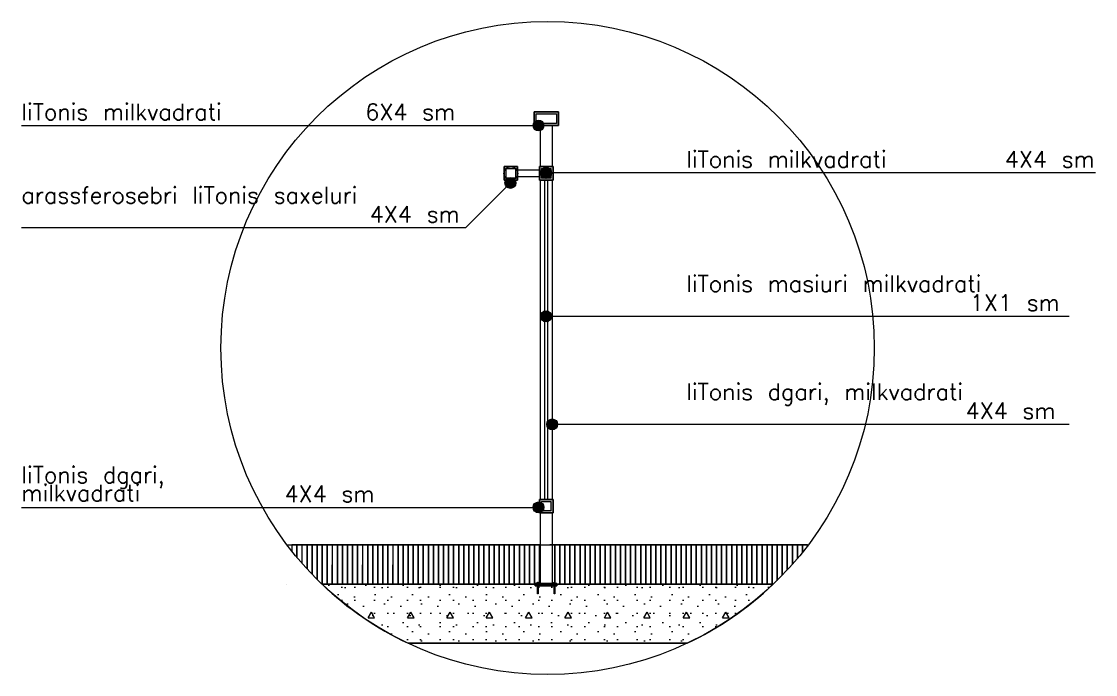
# Model space of a CAD drawing. Header units: millimetres. Extents: x 475616349 to 476941521, y 4620115302 to 4621446928.
# Drawn here: x 476870606 to 476880425, y 4620525386 to 4620531359 of the extents above; entities that cross this region are included whole.
import ezdxf

# ---------------------------------------------------------------- set-up
doc = ezdxf.new("R2010")
doc.units = ezdxf.units.MM
doc.header["$MEASUREMENT"] = 0
for name, color, linetype, lineweight in [('0_Pen_No__4', 7, 'Continuous', 0), ('0_Pen_No__42_Pen_No__250_Pen_No__4', 7, 'Continuous', 0), ('0_Pen_No__4_Pen_No__15_Pen_No__4', 7, 'Continuous', 0), ('0_Pen_No__7', 7, 'Continuous', 0), ('2D Drafting - General_Pen_No__1_Pen_No__4', 7, 'Continuous', 0), ('2D Drafting - General_Pen_No__7_Pen_No__4', 7, 'Continuous', 0), ('zoma_Pen_No__5_Pen_No__4', 7, 'Continuous', 0)]:
    doc.layers.add(name, color=color, linetype=linetype, lineweight=lineweight)
doc.layers.add('0_Pen_No__42_Pen_No__250', color=7, linetype='Continuous')

# ---------------------------------------------------------------- blocks, each defined once
blk = doc.blocks.new('Line_1', base_point=(476870605.7, 4620530407.5))
at = {"layer": '0_Pen_No__42_Pen_No__250', "linetype": 'Continuous', "lineweight": 0, "true_color": 0x000000}
blk.add_hatch(color=18, dxfattribs=at).paths.add_polyline_path([(476875282.4, 4620530407.5), (476875286.2, 4620530388.3), (476875297.1, 4620530372.1), (476875313.3, 4620530361.3), (476875332.4, 4620530357.5), (476875351.6, 4620530361.3), (476875367.8, 4620530372.1), (476875378.6, 4620530388.3), (476875382.4, 4620530407.5), (476875378.6, 4620530426.6), (476875367.8, 4620530442.8), (476875351.6, 4620530453.6), (476875332.4, 4620530457.5), (476875313.3, 4620530453.6), (476875297.1, 4620530442.8), (476875286.2, 4620530426.6)])
at = {"layer": '0_Pen_No__42_Pen_No__250_Pen_No__4', "color": 7, "linetype": 'Continuous', "lineweight": 0}
blk.add_line((476870605.7, 4620530407.5), (476875282.4, 4620530407.5), dxfattribs=at)
blk.add_circle((476875332.4, 4620530407.5), 50, dxfattribs=at)
blk = doc.blocks.new('Line_2', base_point=(476875075.6, 4620529882.5))
at = {"layer": '0_Pen_No__42_Pen_No__250', "linetype": 'Continuous', "lineweight": 0, "true_color": 0x000000}
blk.add_hatch(color=18, dxfattribs=at).paths.add_polyline_path([(476875025.6, 4620529882.5), (476875029.4, 4620529863.3), (476875040.3, 4620529847.1), (476875056.5, 4620529836.3), (476875075.6, 4620529832.5), (476875094.7, 4620529836.3), (476875111, 4620529847.1), (476875121.8, 4620529863.3), (476875125.6, 4620529882.5), (476875121.8, 4620529901.6), (476875111, 4620529917.8), (476875094.7, 4620529928.7), (476875075.6, 4620529932.5), (476875056.5, 4620529928.7), (476875040.3, 4620529917.8), (476875029.4, 4620529901.6)])
at = {"layer": '0_Pen_No__42_Pen_No__250_Pen_No__4', "color": 7, "linetype": 'Continuous', "lineweight": 0}
blk.add_line((476875040.3, 4620529847.1), (476874664.7, 4620529471.6), dxfattribs=at)
blk.add_circle((476875075.6, 4620529882.5), 50, dxfattribs=at)
blk = doc.blocks.new('Line_3', base_point=(476870605.7, 4620526914.1))
at = {"layer": '0_Pen_No__42_Pen_No__250', "linetype": 'Continuous', "lineweight": 0, "true_color": 0x000000}
blk.add_hatch(color=18, dxfattribs=at).paths.add_polyline_path([(476875282.4, 4620526914.1), (476875286.2, 4620526895), (476875297.1, 4620526878.8), (476875313.3, 4620526867.9), (476875332.4, 4620526864.1), (476875351.6, 4620526867.9), (476875367.8, 4620526878.8), (476875378.6, 4620526895), (476875382.4, 4620526914.1), (476875378.6, 4620526933.2), (476875367.8, 4620526949.5), (476875351.6, 4620526960.3), (476875332.4, 4620526964.1), (476875313.3, 4620526960.3), (476875297.1, 4620526949.5), (476875286.2, 4620526933.2)])
at = {"layer": '0_Pen_No__42_Pen_No__250_Pen_No__4', "color": 7, "linetype": 'Continuous', "lineweight": 0}
blk.add_line((476870605.7, 4620526914.1), (476875282.4, 4620526914.1), dxfattribs=at)
blk.add_circle((476875332.4, 4620526914.1), 50, dxfattribs=at)
blk = doc.blocks.new('Line_4', base_point=(476880184, 4620527673.6))
at = {"layer": '0_Pen_No__42_Pen_No__250', "linetype": 'Continuous', "lineweight": 0, "true_color": 0x000000}
blk.add_hatch(color=18, dxfattribs=at).paths.add_polyline_path([(476875407.2, 4620527673.6), (476875411, 4620527654.5), (476875421.9, 4620527638.3), (476875438.1, 4620527627.5), (476875457.2, 4620527623.6), (476875476.4, 4620527627.5), (476875492.6, 4620527638.3), (476875503.4, 4620527654.5), (476875507.2, 4620527673.6), (476875503.4, 4620527692.8), (476875492.6, 4620527709), (476875476.4, 4620527719.8), (476875457.2, 4620527723.6), (476875438.1, 4620527719.8), (476875421.9, 4620527709), (476875411, 4620527692.8)])
at = {"layer": '0_Pen_No__42_Pen_No__250_Pen_No__4', "color": 7, "linetype": 'Continuous', "lineweight": 0}
blk.add_line((476880184, 4620527673.6), (476875507.2, 4620527673.6), dxfattribs=at)
blk.add_circle((476875457.2, 4620527673.6), 50, dxfattribs=at)
blk = doc.blocks.new('Line_5', base_point=(476880184, 4620528662.1))
at = {"layer": '0_Pen_No__42_Pen_No__250', "linetype": 'Continuous', "lineweight": 0, "true_color": 0x000000}
blk.add_hatch(color=18, dxfattribs=at).paths.add_polyline_path([(476875351.5, 4620528662.1), (476875355.3, 4620528643), (476875366.1, 4620528626.8), (476875382.4, 4620528615.9), (476875401.5, 4620528612.1), (476875420.6, 4620528615.9), (476875436.9, 4620528626.8), (476875447.7, 4620528643), (476875451.5, 4620528662.1), (476875447.7, 4620528681.2), (476875436.9, 4620528697.5), (476875420.6, 4620528708.3), (476875401.5, 4620528712.1), (476875382.4, 4620528708.3), (476875366.1, 4620528697.5), (476875355.3, 4620528681.2)])
at = {"layer": '0_Pen_No__42_Pen_No__250_Pen_No__4', "color": 7, "linetype": 'Continuous', "lineweight": 0}
blk.add_line((476880184, 4620528662.1), (476875451.5, 4620528662.1), dxfattribs=at)
blk.add_circle((476875401.5, 4620528662.1), 50, dxfattribs=at)
blk = doc.blocks.new('Line_6', base_point=(476880424.7, 4620529974.3))
at = {"layer": '0_Pen_No__42_Pen_No__250', "linetype": 'Continuous', "lineweight": 0, "true_color": 0x000000}
blk.add_hatch(color=18, dxfattribs=at).paths.add_polyline_path([(476875351.5, 4620529974.3), (476875355.3, 4620529955.1), (476875366.1, 4620529938.9), (476875382.4, 4620529928.1), (476875401.5, 4620529924.3), (476875420.6, 4620529928.1), (476875436.9, 4620529938.9), (476875447.7, 4620529955.1), (476875451.5, 4620529974.3), (476875447.7, 4620529993.4), (476875436.9, 4620530009.6), (476875420.6, 4620530020.5), (476875401.5, 4620530024.3), (476875382.4, 4620530020.5), (476875366.1, 4620530009.6), (476875355.3, 4620529993.4)])
at = {"layer": '0_Pen_No__42_Pen_No__250_Pen_No__4', "color": 7, "linetype": 'Continuous', "lineweight": 0}
blk.add_line((476880424.7, 4620529974.3), (476875451.5, 4620529974.3), dxfattribs=at)
blk.add_circle((476875401.5, 4620529974.3), 50, dxfattribs=at)

msp = doc.modelspace()

# ---------------------------------------------------------------- hatches: boundary and pattern name
at = {"layer": '0_Pen_No__4', "linetype": 'Continuous', "lineweight": 0}
h = msp.add_hatch(dxfattribs=at)
h.set_pattern_fill('STRUCTURAL_CONCRETE', style=0, pattern_type=2)
h.set_pattern_definition([(0, (476577134.1, 4620325125.74), (0, 623.5383), [60, -300]), (0, (476577314.1, 4620325437.5), (0, 623.5383), [60, -300]), (60, (476577134.1, 4620325125.74), (-540, 311.7692), [60, -300]), (60, (476577494.1, 4620325125.74), (-540, 311.7692), [60, -300]), (120, (476577194.1, 4620325125.74), (540, 311.7692), [60, -300]), (120, (476577554.1, 4620325125.74), (540, 311.7692), [60, -300]), (0, (476577134.07, 4620325185.74), (0, 120.000005), [0, -120.000005, 0, -180.000007]), (45, (476577194.07, 4620325185.74), (-84.852817, 84.852817), [0, -90.000004, 0, -150.000006])])
h.paths.add_polyline_path([(476874141.085, 4620525671.485), (476876690.484, 4620525671.459, 0.08034982), (476877476.978, 4620526211.01), (476875499.035, 4620526211.03), (476875499.035, 4620526196.121), (476875491.062, 4620526196.121), (476875481.909, 4620526196.121), (476875481.909, 4620526122.758), (476875474.678, 4620526122.758), (476875474.678, 4620526196.121), (476875330.263, 4620526196.121), (476875330.263, 4620526122.758), (476875323.032, 4620526122.758), (476875323.032, 4620526196.121), (476875302.872, 4620526196.121), (476875302.872, 4620526211.032), (476873355.062, 4620526211.134, 0.08078859)])
at = {"layer": '0_Pen_No__7', "linetype": 'Continuous', "lineweight": 0}
h = msp.add_hatch(color=7, dxfattribs=at)
h.paths.add_polyline_path([(476875291.516, 4620530407.456), (476875515.021, 4620530407.456), (476875515.021, 4620530532.276), (476875291.516, 4620530532.276)])
h.paths.add_polyline_path([(476875495.812, 4620530426.665), (476875310.725, 4620530426.665), (476875310.725, 4620530513.067), (476875495.812, 4620530513.067)], flags=0)
h = msp.add_hatch(color=7, dxfattribs=at)
h.paths.add_polyline_path([(476875141.215, 4620530032.276), (476875017.709, 4620530032.276), (476875017.709, 4620529907.456), (476875141.215, 4620529907.456)])
h.paths.add_polyline_path([(476875122.006, 4620529926.665), (476875036.918, 4620529926.665), (476875036.918, 4620530013.067), (476875122.006, 4620530013.067)], flags=0)
h = msp.add_hatch(color=7, dxfattribs=at)
h.paths.add_polyline_path([(476875465.021, 4620530032.276), (476875341.516, 4620530032.276), (476875341.516, 4620529907.456), (476875465.021, 4620529907.456)])
h.paths.add_polyline_path([(476875445.812, 4620529926.665), (476875360.725, 4620529926.665), (476875360.725, 4620530013.067), (476875445.812, 4620530013.067)], flags=0)
h = msp.add_hatch(color=7, dxfattribs=at)
h.paths.add_polyline_path([(476875465.021, 4620526988.243), (476875341.516, 4620526988.243), (476875341.516, 4620526863.423), (476875465.021, 4620526863.423)])
h.paths.add_polyline_path([(476875445.812, 4620526882.632), (476875360.725, 4620526882.632), (476875360.725, 4620526969.034), (476875445.812, 4620526969.034)], flags=0)
msp.add_hatch(color=7, dxfattribs=at).paths.add_polyline_path([(476875302.872, 4620526196.121), (476875499.035, 4620526196.121), (476875499.035, 4620526211.031), (476875498.809, 4620526211.031), (476875498.809, 4620526219.668), (476875302.872, 4620526219.668), (476875302.872, 4620526211.032)])

# ---------------------------------------------------------------- linework, layer by layer
at = {"layer": '0_Pen_No__42_Pen_No__250_Pen_No__4', "color": 7, "linetype": 'Continuous', "lineweight": 0}
msp.add_line((476874664.721, 4620529471.581), (476870605.684, 4620529471.581), dxfattribs=at)
at = {"layer": '0_Pen_No__7', "color": 7, "linetype": 'Continuous', "lineweight": 0, "flags": 128}
for points in [[(476875291.516, 4620530407.456), (476875515.021, 4620530407.456), (476875515.021, 4620530532.276), (476875291.516, 4620530532.276)], [(476875495.812, 4620530426.665), (476875310.725, 4620530426.665), (476875310.725, 4620530513.067), (476875495.812, 4620530513.067)], [(476875141.215, 4620530032.276), (476875017.709, 4620530032.276), (476875017.709, 4620529907.456), (476875141.215, 4620529907.456)], [(476875122.006, 4620529926.665), (476875036.918, 4620529926.665), (476875036.918, 4620530013.067), (476875122.006, 4620530013.067)], [(476875465.021, 4620530032.276), (476875341.516, 4620530032.276), (476875341.516, 4620529907.456), (476875465.021, 4620529907.456)], [(476875445.812, 4620529926.665), (476875360.725, 4620529926.665), (476875360.725, 4620530013.067), (476875445.812, 4620530013.067)], [(476875465.021, 4620526988.243), (476875341.516, 4620526988.243), (476875341.516, 4620526863.423), (476875465.021, 4620526863.423)], [(476875445.812, 4620526882.632), (476875360.725, 4620526882.632), (476875360.725, 4620526969.034), (476875445.812, 4620526969.034)], [(476875302.872, 4620526196.121), (476875499.035, 4620526196.121), (476875499.035, 4620526211.031), (476875498.809, 4620526211.031), (476875498.809, 4620526219.668), (476875302.872, 4620526219.668), (476875302.872, 4620526211.032)]]:
    msp.add_lwpolyline(points, close=True, dxfattribs=at)
msp.add_lwpolyline([(476874141.085, 4620525671.485), (476876690.484, 4620525671.459, 0.08034982), (476877476.978, 4620526211.01), (476875499.035, 4620526211.03), (476875499.035, 4620526196.121), (476875491.062, 4620526196.121), (476875481.909, 4620526196.121), (476875481.909, 4620526122.758), (476875474.678, 4620526122.758), (476875474.678, 4620526196.121), (476875330.263, 4620526196.121), (476875330.263, 4620526122.758), (476875323.032, 4620526122.758), (476875323.032, 4620526196.121), (476875302.872, 4620526196.121), (476875302.872, 4620526211.032), (476873355.062, 4620526211.134, 0.08078859)], format="xyb", close=True, dxfattribs=at)
at = {"layer": '2D Drafting - General_Pen_No__1_Pen_No__4', "color": 7, "linetype": 'Continuous', "lineweight": 0}
msp.add_circle((476875079.462, 4620529969.643), 62.633, dxfattribs=at)
at = {"layer": '2D Drafting - General_Pen_No__7_Pen_No__4', "color": 7, "linetype": 'Continuous', "lineweight": 0, "flags": 128}
for points in [[(476875515.021, 4620530407.456), (476875291.516, 4620530407.456), (476875291.516, 4620530532.276), (476875515.021, 4620530532.276)], [(476875495.812, 4620530426.665), (476875310.725, 4620530426.665), (476875310.725, 4620530513.067), (476875495.812, 4620530513.067)], [(476875141.215, 4620529907.456), (476875017.709, 4620529907.456), (476875017.709, 4620530032.276), (476875141.215, 4620530032.276)], [(476875122.006, 4620529926.665), (476875036.918, 4620529926.665), (476875036.918, 4620530013.067), (476875122.006, 4620530013.067)], [(476875141.215, 4620530003.067), (476875341.516, 4620530003.067), (476875341.516, 4620529937.121), (476875141.215, 4620529937.121)], [(476875465.021, 4620529907.456), (476875341.516, 4620529907.456), (476875341.516, 4620530032.276), (476875465.021, 4620530032.276)], [(476875445.812, 4620529926.665), (476875360.725, 4620529926.665), (476875360.725, 4620530013.067), (476875445.812, 4620530013.067)], [(476875390.725, 4620529907.456), (476875415.812, 4620529907.456), (476875415.812, 4620526988.243), (476875390.725, 4620526988.243)], [(476875465.021, 4620526863.423), (476875341.516, 4620526863.423), (476875341.516, 4620526988.243), (476875465.021, 4620526988.243)], [(476875445.812, 4620526882.632), (476875360.725, 4620526882.632), (476875360.725, 4620526969.034), (476875445.812, 4620526969.034)], [(476873401.391, 4620526571.201), (476873355.062, 4620526571.201), (476873355.062, 4620526211.134), (476873401.276, 4620526211.133)], [(476873447.605, 4620526571.2), (476873401.276, 4620526571.2), (476873401.276, 4620526211.133), (476873447.491, 4620526211.133)], [(476873493.82, 4620526571.2), (476873447.491, 4620526571.2), (476873447.491, 4620526211.133), (476873493.705, 4620526211.132)], [(476873540.034, 4620526571.199), (476873493.705, 4620526571.199), (476873493.705, 4620526211.132), (476873539.919, 4620526211.132)], [(476873586.249, 4620526571.199), (476873539.919, 4620526571.199), (476873539.919, 4620526211.132), (476873586.134, 4620526211.131)], [(476873632.463, 4620526571.198), (476873586.134, 4620526571.198), (476873586.134, 4620526211.131), (476873632.348, 4620526211.131)], [(476873678.677, 4620526571.198), (476873632.348, 4620526571.198), (476873632.348, 4620526211.131), (476873678.563, 4620526211.13)], [(476873724.892, 4620526571.197), (476873678.563, 4620526571.197), (476873678.563, 4620526211.13), (476873724.777, 4620526211.13)], [(476873771.106, 4620526571.197), (476873724.777, 4620526571.197), (476873724.777, 4620526211.13), (476873770.992, 4620526211.129)], [(476873817.321, 4620526571.196), (476873770.992, 4620526571.196), (476873770.992, 4620526211.129), (476873817.206, 4620526211.129)], [(476873863.535, 4620526571.196), (476873817.206, 4620526571.196), (476873817.206, 4620526211.129), (476873863.421, 4620526211.128)], [(476873909.75, 4620526571.195), (476873863.421, 4620526571.195), (476873863.421, 4620526211.128), (476873909.635, 4620526211.128)], [(476873955.964, 4620526571.195), (476873909.635, 4620526571.195), (476873909.635, 4620526211.128), (476873955.85, 4620526211.127)], [(476874002.179, 4620526571.195), (476873955.85, 4620526571.194), (476873955.85, 4620526211.127), (476874002.064, 4620526211.127)], [(476874048.393, 4620526571.194), (476874002.064, 4620526571.194), (476874002.064, 4620526211.127), (476874048.279, 4620526211.126)], [(476874094.608, 4620526571.194), (476874048.279, 4620526571.193), (476874048.279, 4620526211.126), (476874094.493, 4620526211.126)], [(476874140.822, 4620526571.193), (476874094.493, 4620526571.193), (476874094.493, 4620526211.126), (476874140.707, 4620526211.126)], [(476874187.036, 4620526571.193), (476874140.707, 4620526571.193), (476874140.707, 4620526211.126), (476874186.922, 4620526211.125)], [(476874233.251, 4620526571.192), (476874186.922, 4620526571.192), (476874186.922, 4620526211.125), (476874233.136, 4620526211.125)], [(476874279.465, 4620526571.192), (476874233.136, 4620526571.192), (476874233.136, 4620526211.125), (476874279.351, 4620526211.124)], [(476874325.68, 4620526571.191), (476874279.351, 4620526571.191), (476874279.351, 4620526211.124), (476874325.565, 4620526211.124)], [(476874371.894, 4620526571.191), (476874325.565, 4620526571.191), (476874325.565, 4620526211.124), (476874371.78, 4620526211.123)], [(476874418.109, 4620526571.19), (476874371.78, 4620526571.19), (476874371.78, 4620526211.123), (476874417.994, 4620526211.123)], [(476874464.323, 4620526571.19), (476874417.994, 4620526571.19), (476874417.994, 4620526211.123), (476874464.209, 4620526211.122)], [(476874510.538, 4620526571.189), (476874464.209, 4620526571.189), (476874464.209, 4620526211.122), (476874510.423, 4620526211.122)], [(476874556.752, 4620526571.189), (476874510.423, 4620526571.189), (476874510.423, 4620526211.122), (476874556.638, 4620526211.121)], [(476874602.967, 4620526571.188), (476874556.638, 4620526571.188), (476874556.638, 4620526211.121), (476874602.852, 4620526211.121)], [(476874649.181, 4620526571.188), (476874602.852, 4620526571.188), (476874602.852, 4620526211.121), (476874649.066, 4620526211.12)], [(476874695.396, 4620526571.187), (476874649.066, 4620526571.187), (476874649.066, 4620526211.12), (476874695.281, 4620526211.12)], [(476874741.61, 4620526571.187), (476874695.281, 4620526571.187), (476874695.281, 4620526211.12), (476874741.495, 4620526211.119)], [(476874787.824, 4620526571.187), (476874741.495, 4620526571.186), (476874741.495, 4620526211.119), (476874787.71, 4620526211.119)], [(476874834.039, 4620526571.186), (476874787.71, 4620526571.186), (476874787.71, 4620526211.119), (476874833.924, 4620526211.118)], [(476874880.253, 4620526571.186), (476874833.924, 4620526571.185), (476874833.924, 4620526211.118), (476874880.139, 4620526211.118)], [(476874926.468, 4620526571.185), (476874880.139, 4620526571.185), (476874880.139, 4620526211.118), (476874926.353, 4620526211.118)], [(476874972.682, 4620526571.185), (476874926.353, 4620526571.185), (476874926.353, 4620526211.118), (476874972.568, 4620526211.117)], [(476875018.897, 4620526571.184), (476874972.568, 4620526571.184), (476874972.568, 4620526211.117), (476875018.782, 4620526211.117)], [(476875065.111, 4620526571.184), (476875018.782, 4620526571.184), (476875018.782, 4620526211.117), (476875064.997, 4620526211.116)], [(476875111.326, 4620526571.183), (476875064.997, 4620526571.183), (476875064.997, 4620526211.116), (476875111.211, 4620526211.116)], [(476875157.54, 4620526571.183), (476875111.211, 4620526571.183), (476875111.211, 4620526211.116), (476875157.425, 4620526211.115)], [(476875203.755, 4620526571.182), (476875157.425, 4620526571.182), (476875157.425, 4620526211.115), (476875203.64, 4620526211.115)], [(476875249.969, 4620526571.182), (476875203.64, 4620526571.182), (476875203.64, 4620526211.115), (476875249.854, 4620526211.114)], [(476875296.183, 4620526571.181), (476875249.854, 4620526571.181), (476875249.854, 4620526211.114), (476875296.069, 4620526211.114)], [(476875573.47, 4620526571.179), (476875527.141, 4620526571.178), (476875527.141, 4620526211.111), (476875573.356, 4620526211.111)], [(476875619.685, 4620526571.178), (476875573.356, 4620526571.178), (476875573.356, 4620526211.111), (476875619.57, 4620526211.111)], [(476875665.899, 4620526571.178), (476875619.57, 4620526571.177), (476875619.57, 4620526211.111), (476875665.785, 4620526211.11)], [(476875712.114, 4620526571.177), (476875665.785, 4620526571.177), (476875665.785, 4620526211.11), (476875711.999, 4620526211.11)], [(476875758.328, 4620526571.177), (476875711.999, 4620526571.177), (476875711.999, 4620526211.11), (476875758.213, 4620526211.109)], [(476875804.543, 4620526571.176), (476875758.213, 4620526571.176), (476875758.213, 4620526211.109), (476875804.428, 4620526211.109)], [(476875850.757, 4620526571.176), (476875804.428, 4620526571.176), (476875804.428, 4620526211.109), (476875850.642, 4620526211.108)], [(476875896.971, 4620526571.175), (476875850.642, 4620526571.175), (476875850.642, 4620526211.108), (476875896.857, 4620526211.108)], [(476875943.186, 4620526571.175), (476875896.857, 4620526571.175), (476875896.857, 4620526211.108), (476875943.071, 4620526211.107)], [(476875989.4, 4620526571.174), (476875943.071, 4620526571.174), (476875943.071, 4620526211.107), (476875989.286, 4620526211.107)], [(476876035.615, 4620526571.174), (476875989.286, 4620526571.174), (476875989.286, 4620526211.107), (476876035.5, 4620526211.106)], [(476876081.829, 4620526571.173), (476876035.5, 4620526571.173), (476876035.5, 4620526211.106), (476876081.715, 4620526211.106)], [(476876128.044, 4620526571.173), (476876081.715, 4620526571.173), (476876081.715, 4620526211.106), (476876127.929, 4620526211.105)], [(476876174.258, 4620526571.172), (476876127.929, 4620526571.172), (476876127.929, 4620526211.105), (476876174.144, 4620526211.105)], [(476876220.473, 4620526571.172), (476876174.144, 4620526571.172), (476876174.144, 4620526211.105), (476876220.358, 4620526211.104)], [(476876266.687, 4620526571.171), (476876220.358, 4620526571.171), (476876220.358, 4620526211.104), (476876266.572, 4620526211.104)], [(476876312.902, 4620526571.171), (476876266.572, 4620526571.171), (476876266.572, 4620526211.104), (476876312.787, 4620526211.103)], [(476876359.116, 4620526571.171), (476876312.787, 4620526571.17), (476876312.787, 4620526211.103), (476876359.001, 4620526211.103)], [(476876405.33, 4620526571.17), (476876359.001, 4620526571.17), (476876359.001, 4620526211.103), (476876405.216, 4620526211.103)], [(476876451.545, 4620526571.17), (476876405.216, 4620526571.17), (476876405.216, 4620526211.103), (476876451.43, 4620526211.102)], [(476876497.759, 4620526571.169), (476876451.43, 4620526571.169), (476876451.43, 4620526211.102), (476876497.645, 4620526211.102)], [(476876543.974, 4620526571.169), (476876497.645, 4620526571.169), (476876497.645, 4620526211.102), (476876543.859, 4620526211.101)], [(476876590.188, 4620526571.168), (476876543.859, 4620526571.168), (476876543.859, 4620526211.101), (476876590.074, 4620526211.101)], [(476876636.403, 4620526571.168), (476876590.074, 4620526571.168), (476876590.074, 4620526211.101), (476876636.288, 4620526211.1)], [(476876682.617, 4620526571.167), (476876636.288, 4620526571.167), (476876636.288, 4620526211.1), (476876682.503, 4620526211.1)], [(476876728.832, 4620526571.167), (476876682.503, 4620526571.167), (476876682.503, 4620526211.1), (476876728.717, 4620526211.099)], [(476876775.046, 4620526571.166), (476876728.717, 4620526571.166), (476876728.717, 4620526211.099), (476876774.932, 4620526211.099)], [(476876821.261, 4620526571.166), (476876774.932, 4620526571.166), (476876774.932, 4620526211.099), (476876821.146, 4620526211.098)], [(476876867.475, 4620526571.165), (476876821.146, 4620526571.165), (476876821.146, 4620526211.098), (476876867.36, 4620526211.098)], [(476876913.689, 4620526571.165), (476876867.36, 4620526571.165), (476876867.36, 4620526211.098), (476876913.575, 4620526211.097)], [(476876959.904, 4620526571.164), (476876913.575, 4620526571.164), (476876913.575, 4620526211.097), (476876959.789, 4620526211.097)], [(476877006.118, 4620526571.164), (476876959.789, 4620526571.164), (476876959.789, 4620526211.097), (476877006.004, 4620526211.096)], [(476877052.333, 4620526571.164), (476877006.004, 4620526571.163), (476877006.004, 4620526211.096), (476877052.218, 4620526211.096)], [(476877098.547, 4620526571.163), (476877052.218, 4620526571.163), (476877052.218, 4620526211.096), (476877098.433, 4620526211.095)], [(476877144.762, 4620526571.163), (476877098.433, 4620526571.162), (476877098.433, 4620526211.095), (476877144.647, 4620526211.095)], [(476877190.976, 4620526571.162), (476877144.647, 4620526571.162), (476877144.647, 4620526211.095), (476877190.862, 4620526211.095)], [(476877237.191, 4620526571.162), (476877190.862, 4620526571.162), (476877190.862, 4620526211.095), (476877237.076, 4620526211.094)], [(476877283.405, 4620526571.161), (476877237.076, 4620526571.161), (476877237.076, 4620526211.094), (476877283.291, 4620526211.094)], [(476877329.62, 4620526571.161), (476877283.291, 4620526571.161), (476877283.291, 4620526211.094), (476877329.505, 4620526211.093)], [(476877375.834, 4620526571.16), (476877329.505, 4620526571.16), (476877329.505, 4620526211.093), (476877375.719, 4620526211.093)], [(476877422.049, 4620526571.16), (476877375.719, 4620526571.16), (476877375.719, 4620526211.093), (476877421.934, 4620526211.092)], [(476877468.263, 4620526571.159), (476877421.934, 4620526571.159), (476877421.934, 4620526211.092), (476877468.148, 4620526211.092)], [(476875315.126, 4620526224.243), (476875336.749, 4620526224.243), (476875336.749, 4620526219.668), (476875315.126, 4620526219.668)], [(476875322.872, 4620526219.668), (476875491.062, 4620526219.668), (476875491.062, 4620526196.121), (476875322.872, 4620526196.121)], [(476875323.032, 4620526229.784), (476875330.263, 4620526229.784), (476875330.263, 4620526122.758), (476875323.032, 4620526122.758)], [(476875466.772, 4620526224.243), (476875488.395, 4620526224.243), (476875488.395, 4620526219.668), (476875466.772, 4620526219.668)], [(476875474.678, 4620526229.784), (476875481.909, 4620526229.784), (476875481.909, 4620526122.758), (476875474.678, 4620526122.758)]]:
    msp.add_lwpolyline(points, close=True, dxfattribs=at)
for points in [[(476875349.302, 4620530532.276), (476875457.235, 4620530532.276)], [(476875349.302, 4620530532.276), (476875457.235, 4620530532.276)], [(476875349.302, 4620530032.276), (476875349.302, 4620530407.456)], [(476875349.302, 4620530032.276), (476875349.302, 4620530407.456)], [(476875457.235, 4620530407.456), (476875457.235, 4620530032.276)], [(476875457.235, 4620530407.456), (476875457.235, 4620530032.276)], [(476875349.302, 4620526988.243), (476875349.302, 4620529907.456)], [(476875349.302, 4620526988.243), (476875349.302, 4620529907.456)], [(476875457.235, 4620529907.456), (476875457.235, 4620526988.243)], [(476875457.235, 4620529907.456), (476875457.235, 4620526988.243)], [(476875457.235, 4620526863.423), (476875457.235, 4620526210.142), (476875349.302, 4620526210.142), (476875349.302, 4620526863.423)], [(476875349.302, 4620526210.142), (476875349.302, 4620526863.423)], [(476875457.235, 4620526863.423), (476875457.235, 4620526210.142)], [(476873031.62, 4620526571.204), (476877798.213, 4620526571.215)], [(476873031.737, 4620526571.196), (476877798.207, 4620526571.207)], [(476873124.068, 4620526457.203), (476873124.104, 4620526571.203), (476873077.775, 4620526571.203), (476873077.775, 4620526513.996)], [(476873170.265, 4620526403.244), (476873170.318, 4620526571.203), (476873123.989, 4620526571.203), (476873123.989, 4620526457.297)], [(476873216.463, 4620526351.779), (476873216.533, 4620526571.203), (476873170.204, 4620526571.202), (476873170.204, 4620526403.314)], [(476873262.662, 4620526302.623), (476873262.747, 4620526571.202), (476873216.418, 4620526571.202), (476873216.418, 4620526351.828)], [(476873308.861, 4620526255.615), (476873308.962, 4620526571.202), (476873262.633, 4620526571.201), (476873262.633, 4620526302.654)], [(476873354.518, 4620526211.134), (476873355.062, 4620526211.134), (476873355.176, 4620526571.201), (476873308.847, 4620526571.201), (476873308.847, 4620526255.629)], [(476875342.286, 4620526219.668), (476875342.398, 4620526571.181), (476875296.069, 4620526571.181), (476875296.069, 4620526211.114), (476875342.283, 4620526211.113)], [(476875480.929, 4620526219.668), (476875481.041, 4620526571.179), (476875434.712, 4620526571.179)], [(476875511.062, 4620526211.112), (476875527.141, 4620526211.111), (476875527.256, 4620526571.179), (476875480.927, 4620526571.179), (476875480.927, 4620526219.668)], [(476877514.374, 4620526247.299), (476877514.477, 4620526571.159), (476877468.148, 4620526571.159), (476877468.148, 4620526211.092), (476877477.063, 4620526211.092)], [(476877560.604, 4620526293.963), (476877560.692, 4620526571.158), (476877514.363, 4620526571.158), (476877514.363, 4620526247.287)], [(476877606.834, 4620526342.753), (476877606.906, 4620526571.158), (476877560.577, 4620526571.158), (476877560.577, 4620526293.936)], [(476877653.064, 4620526393.825), (476877653.121, 4620526571.157), (476877606.792, 4620526571.157), (476877606.792, 4620526342.708)], [(476877699.296, 4620526447.362), (476877699.335, 4620526571.157), (476877653.006, 4620526571.157), (476877653.006, 4620526393.759)], [(476877745.528, 4620526503.575), (476877745.55, 4620526571.156), (476877699.221, 4620526571.156), (476877699.221, 4620526447.273)], [(476877791.761, 4620526562.714), (476877791.764, 4620526571.156), (476877745.435, 4620526571.156), (476877745.435, 4620526503.459)], [(476873031.505, 4620526211.056), (476873031.505, 4620526211.136)], [(476877477.062, 4620526211.091), (476873354.518, 4620526211.133)], [(476873354.599, 4620526211.056), (476877477.036, 4620526211.066)], [(476875493.518, 4620526211.031), (476873354.603, 4620526211.052)], [(476877476.978, 4620526211.01), (476875491.062, 4620526211.031)], [(476876690.484, 4620525671.459), (476874141.085, 4620525671.485)]]:
    msp.add_lwpolyline(points, dxfattribs=at)
at = {"layer": 'zoma_Pen_No__5_Pen_No__4', "color": 7, "linetype": 'Continuous', "lineweight": 0}
msp.add_circle((476875415.812, 4620528372.528), 2986.731, dxfattribs=at)

# ---------------------------------------------------------------- block references
at = {"layer": '0_Pen_No__42_Pen_No__250', "color": 7, "linetype": 'Continuous', "lineweight": 0}
for name, p in [('Line_1', (476870605.684, 4620530407.456)), ('Line_6', (476880424.676, 4620529974.262)), ('Line_2', (476875075.611, 4620529882.471)), ('Line_5', (476880183.97, 4620528662.114)), ('Line_4', (476880183.97, 4620527673.644)), ('Line_3', (476870605.684, 4620526914.106))]:
    msp.add_blockref(name, p, dxfattribs=at)

# ---------------------------------------------------------------- texts
at = {"layer": '0_Pen_No__4_Pen_No__15_Pen_No__4', "color": 7, "linetype": 'Continuous', "lineweight": 0, "char_height": 150}
for s, insert, attachment_point in [('\\A1;{\\pql;\\Ftxt.shx;liTonis milkvadrati}', (476870605.684, 4620530607.094), 1), ('\\A1;{\\pqc;\\Ftxt.shx;6X4 sm}', (476874160.304, 4620530607.094), 2), ('\\A1;{\\pql;\\Ftxt.shx;liTonis milkvadrati}', (476876683.652, 4620530173.9), 1), ('\\A1;{\\pqc;\\Ftxt.shx;4X4 sm}', (476880006.754, 4620530173.9), 2), ('\\A1;{\\pqc;\\Ftxt.shx;4X4 sm}', (476874200.414, 4620529671.219), 2), ('\\A1;{\\pqc;\\Ftxt.shx;1X1 sm}', (476879687.177, 4620528861.752), 2), ('\\A1;{\\pqc;\\Ftxt.shx;4X4 sm}', (476879648.292, 4620527873.282), 2), ('\\A1;{\\pqc;\\Ftxt.shx;4X4 sm}', (476873422.35, 4620527113.745), 2)]:
    msp.add_mtext(s, dxfattribs=dict(at, insert=insert, attachment_point=attachment_point))
at = {"layer": '0_Pen_No__4_Pen_No__15_Pen_No__4', "color": 7, "linetype": 'Continuous', "lineweight": 0, "char_height": 150, "attachment_point": 1}
for s, insert, width, line_spacing_factor in [('\\A1;{\\pql;\\Ftxt.shx;arassferosebri liTonis saxeluri}', (476870605.684, 4620529845.531), 3177.52764, 0.66541), ('\\A1;{\\pql;\\Ftxt.shx;liTonis dgari, milkvadrati}', (476876683.652, 4620528047.144), 3607.09839, 3.184703), ('\\A1;{\\pql;\\Ftxt.shx;liTonis dgari, milkvadrati}', (476870605.684, 4620527287.607), 2192.80059, 0.664266)]:
    msp.add_mtext(s, dxfattribs=dict(at, insert=insert, width=width, line_spacing_factor=line_spacing_factor))
at = {"layer": '0_Pen_No__4_Pen_No__15_Pen_No__4', "color": 7, "linetype": 'Continuous', "lineweight": 0, "insert": (476876683.652, 4620529035.614), "char_height": 150, "width": 3607.09839, "attachment_point": 1}
msp.add_mtext('\\A1;{\\pql;\\Ftxt.shx;liTonis masiuri milkvadrati}', dxfattribs=at)

doc.saveas('drawing.dxf')
